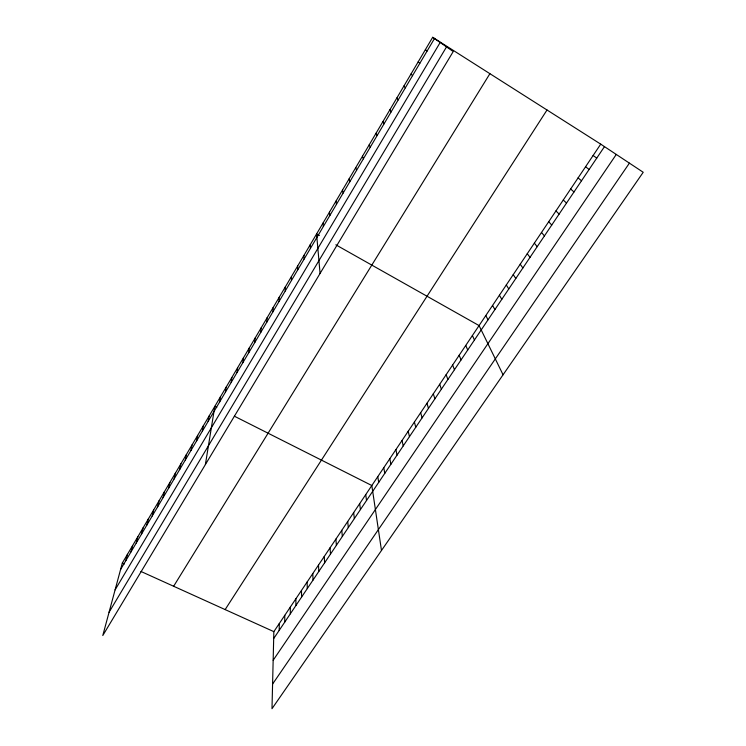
<?xml version="1.0" encoding="UTF-8"?>
<svg xmlns="http://www.w3.org/2000/svg" width="746" height="746" viewBox="0 0 746 746"><rect width="100%" height="100%" fill="white"/><g stroke="black" fill="none" stroke-linecap="round" stroke-linejoin="round"><path stroke-width="1.12" d="M290.306 613.846L290.315 607.095M284.73 622.145L284.785 615.329M279.181 630.389L279.302 623.516M285.233 291.005L285.289 286.968M600.726 144.146L273.847 631.648L271.992 708.7L643.211 172.27L600.726 144.146L432.68 37.3L122.325 563.025L102.789 635.536L453.232 51.53L432.68 37.3M279.041 301.468L279.172 297.328M272.905 311.856L273.101 307.613M266.807 322.16L267.077 317.824M260.764 332.39L261.1 327.951M254.759 342.545L255.16 338.003M248.8 352.625L249.267 347.99M242.888 362.621L243.42 357.894M237.023 372.543L237.62 367.722M231.195 382.4L231.857 377.485M225.413 392.182L226.131 387.174M219.678 401.889L220.452 396.797M205.392 464.534L214.82 406.346L216.778 407.335M208.153 421.378L209.057 416.109M202.371 431.16L203.332 425.798M196.636 440.867L197.653 435.422M190.939 450.5L192.011 444.97M185.288 460.058L186.416 454.454M179.674 469.551L180.858 463.863M174.098 478.979L175.347 473.206M168.568 488.332L169.874 482.485M163.085 497.619L164.437 491.689M157.63 506.832L159.038 500.836M152.221 515.98L153.676 509.91M146.85 525.072L148.361 518.918M141.526 534.089L143.083 527.87M136.229 543.041L137.833 536.747M130.97 551.928L132.629 545.568M125.757 560.759L127.454 554.325M120.572 569.524L434.48 38.55M115.089 589.881L440.168 42.485M109.056 612.27L446.528 46.886M173.641 586.263L489.908 73.686M225.143 609.585L547.014 109.998M273.679 638.576L604.474 146.626M273.157 660.266L616.28 154.441M272.588 684.054L629.41 163.132M122.325 563.025L124.395 563.957M140.947 571.455L273.847 631.648M234.356 416.193L371.825 485.525L381.486 550.483M319.381 235.531L316.584 233.964L320.071 273.437M335.84 244.819L479.072 325.582L503.065 374.79M593.117 155.494L596.753 158.096M585.573 166.75L589.107 169.473M425.397 49.628L427.104 51.026M578.085 177.912L581.516 180.765M570.653 188.999L573.982 191.964M563.286 199.993L566.512 203.08M418.18 61.862L419.784 63.41M555.966 210.904L559.099 214.102M548.711 221.73L551.742 225.05M411.018 73.994L412.529 75.682M541.503 232.472L544.44 235.904M534.36 243.131L537.195 246.674M403.912 86.023L405.33 87.86M527.263 253.715L530.005 257.361M520.223 264.215L522.881 267.973M396.872 97.959L398.187 99.927M513.229 274.631L515.794 278.5M506.301 284.972L508.772 288.944M499.419 295.239L501.806 299.314M389.888 109.793L391.109 111.909M492.584 305.431L494.887 309.599M485.805 315.539L488.015 319.81M382.95 121.542L384.087 123.78M472.395 335.541L474.437 340.008M376.077 133.189L377.122 135.567M465.756 345.435L467.723 349.995M459.172 355.255L461.065 359.908M369.251 144.743L370.212 147.251M452.645 364.999L454.445 369.746M446.155 374.678L447.88 379.509M439.711 384.283L441.362 389.207M362.491 156.203L363.358 158.842M433.314 393.813L434.89 398.83M426.973 403.288L428.465 408.379M355.777 167.58L356.56 170.34M420.669 412.687L422.087 417.863M414.412 422.012L415.755 427.281M349.109 178.853L349.818 181.754M408.193 431.281L409.47 436.624M402.029 440.485L403.232 445.912M342.507 190.053L343.132 193.065M395.902 449.624L397.04 455.125M389.822 458.687L390.885 464.273M383.78 467.695L384.777 473.356M335.952 201.159L336.493 204.292M377.784 476.647L378.707 482.373M329.443 212.181L329.909 215.435M365.736 494.617L366.528 500.491M359.684 503.634L360.411 509.593M322.99 223.11L323.372 226.486M353.679 512.595L354.341 518.619M347.711 521.491L348.307 527.59M341.789 530.322L342.321 536.495M335.905 539.088L336.381 545.335M330.068 547.797L330.478 554.11M310.224 244.725L310.457 248.325M324.268 556.451L324.622 562.82M318.514 565.039L318.803 571.473M303.92 255.412L304.079 259.123M312.798 573.562L313.022 580.071M307.119 582.029L307.287 588.603M297.663 266.014L297.747 269.828M301.477 590.44L301.589 597.08M295.873 598.796L295.929 605.491M291.453 276.533L291.462 280.459"/></g></svg>
